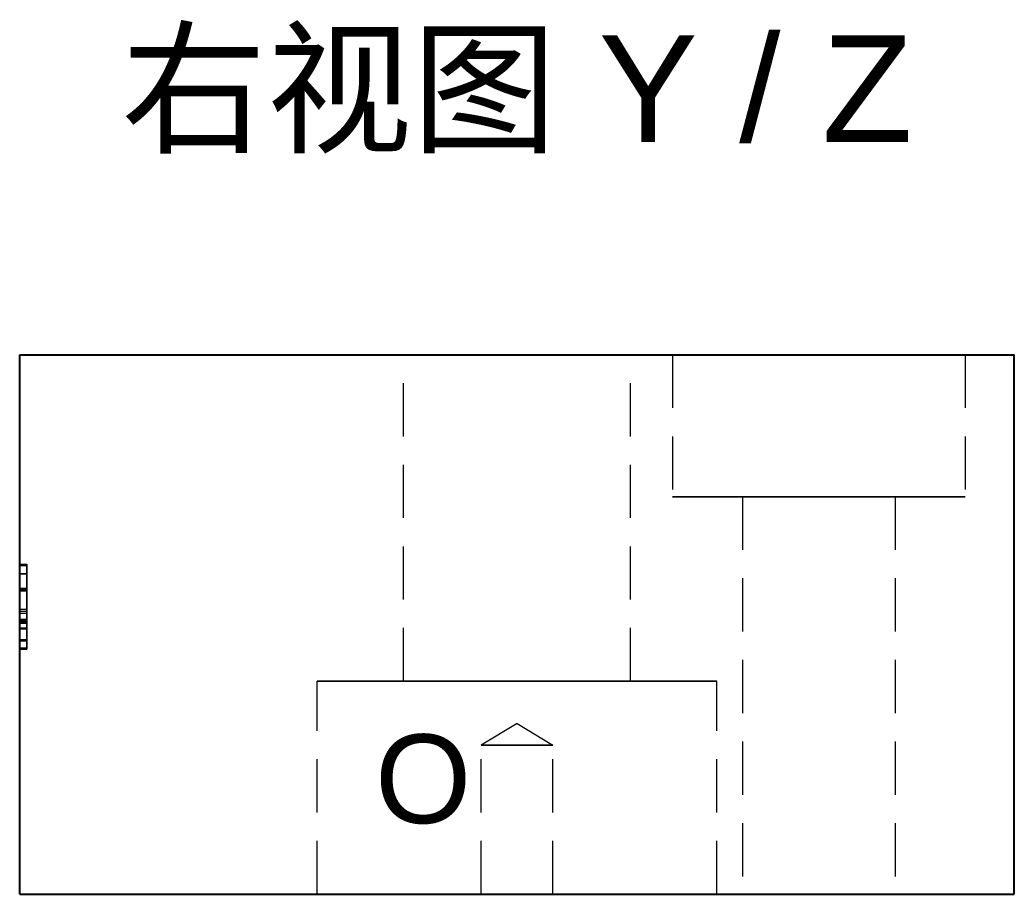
# Model space of a CAD drawing. Header units: millimetres. Extents: x 34 to 678, y 77 to 273.
# Drawn here: x 34 to 62, y 182.4 to 207.04 of the extents above; entities that cross this region are included whole.
import ezdxf
from ezdxf.enums import TextEntityAlignment as Align

# ---------------------------------------------------------------- set-up
doc = ezdxf.new("R2010")
doc.units = ezdxf.units.MM
doc.linetypes.add('WP_HIDDEN', pattern=[2.3, 1.5, -0.8])
for name, color, linetype, lineweight in [('ANNOTATIONS', 7, 'CONTINUOUS', 18), ('HIDDEN', 7, 'WP_HIDDEN', 13), ('VISIBLE', 7, 'CONTINUOUS', 25)]:
    doc.layers.add(name, color=color, linetype=linetype, lineweight=lineweight)
doc.styles.add('CJK', font='Arial Unicode.ttf')

msp = doc.modelspace()

# ---------------------------------------------------------------- linework, layer by layer
at = {"layer": 'HIDDEN'}
for p, q in [((44.8, 188.4), (44.8, 197.6)), ((51.2, 188.4), (51.2, 197.6)), ((52.375, 197.6), (52.375, 193.6)), ((60.625, 197.6), (60.625, 193.6)), ((54.35, 193.6), (54.35, 182.4)), ((58.65, 193.6), (58.65, 182.4)), ((34, 191.7), (34.2, 191.7)), ((34, 191.69842), (34.2, 191.69842)), ((34, 191.66836), (34.2, 191.66836)), ((34, 191.65887), (34, 189.33955)), ((34, 191.65887), (34.2, 191.65887)), ((34.2, 191.65887), (34.2, 189.33955)), ((34, 191.43579), (34.2, 191.43579)), ((34, 191.43263), (34.2, 191.43263)), ((34, 191.42788), (34.2, 191.42788)), ((34, 190.95168), (34, 191.02287)), ((34, 191.02287), (34.2, 191.02287)), ((34, 190.98332), (34, 191.00547)), ((34, 191.00547), (34.2, 191.00547)), ((34, 190.98332), (34.2, 190.98332)), ((34.2, 191.02287), (34.2, 190.95168)), ((34.2, 191.00547), (34.2, 190.98332)), ((34, 190.95168), (34.2, 190.95168)), ((34, 190.43118), (34.2, 190.43118)), ((34, 190.37739), (34.2, 190.37739)), ((34, 190.32202), (34, 190.03566)), ((34, 190.32202), (34.2, 190.32202)), ((34, 190.07521), (34, 190.15274)), ((34, 190.15274), (34.2, 190.15274)), ((34, 190.12584), (34.2, 190.12584)), ((34.2, 190.32202), (34.2, 190.03566)), ((34.2, 190.15274), (34.2, 190.07521)), ((34, 190.11002), (34, 190.08471)), ((34, 190.11002), (34.2, 190.11002)), ((34, 190.08471), (34.2, 190.08471)), ((34, 190.07521), (34.2, 190.07521)), ((34, 190.03566), (34.2, 190.03566)), ((34, 189.90119), (34, 189.87587)), ((34, 189.90119), (34.2, 189.90119)), ((34, 189.87587), (34.2, 189.87587)), ((34.2, 190.08471), (34.2, 190.11002)), ((34.2, 189.87587), (34.2, 189.90119)), ((34, 189.57528), (34.2, 189.57528)), ((34, 189.56262), (34.2, 189.56262)), ((34, 189.53415), (34.2, 189.53415)), ((34, 189.33955), (34.2, 189.33955)), ((34, 189.3), (34.2, 189.3)), ((42.375, 182.4), (42.375, 188.4)), ((53.625, 182.4), (53.625, 188.4)), ((48, 187.20386), (46.995, 186.6)), ((48, 187.20386), (49.005, 186.6)), ((46.995, 182.4), (46.995, 186.6)), ((49.005, 182.4), (49.005, 186.6))]:
    msp.add_line(p, q, dxfattribs=at)
for points in [[(51.2, 197.6), (51.11977, 197.6), (50.8831, 197.6), (50.50186, 197.6), (49.99517, 197.6), (49.38843, 197.6), (48.71207, 197.6), (48, 197.6), (47.28793, 197.6), (46.61157, 197.6), (46.00483, 197.6), (45.49814, 197.6), (45.1169, 197.6), (44.88023, 197.6), (44.8, 197.6)], [(44.8, 197.6), (44.82012, 197.6), (44.88023, 197.6), (44.97957, 197.6), (45.1169, 197.6), (45.29048, 197.6), (45.49814, 197.6), (45.73726, 197.6), (46.00483, 197.6), (46.2975, 197.6), (46.61157, 197.6), (46.94311, 197.6), (47.28793, 197.6), (47.64171, 197.6), (48, 197.6)], [(48, 197.6), (48.35829, 197.6), (48.71207, 197.6), (49.05689, 197.6), (49.38843, 197.6), (49.7025, 197.6), (49.99517, 197.6), (50.26274, 197.6), (50.50186, 197.6), (50.70952, 197.6), (50.8831, 197.6), (51.02043, 197.6), (51.11977, 197.6), (51.17988, 197.6), (51.2, 197.6)], [(60.625, 197.6), (60.52158, 197.6), (60.2165, 197.6), (59.72505, 197.6), (59.0719, 197.6), (58.28977, 197.6), (57.4179, 197.6), (56.5, 197.6), (55.5821, 197.6), (54.71023, 197.6), (53.9281, 197.6), (53.27495, 197.6), (52.7835, 197.6), (52.47842, 197.6), (52.375, 197.6)], [(52.375, 197.6), (52.40094, 197.6), (52.47842, 197.6), (52.60648, 197.6), (52.7835, 197.6), (53.00726, 197.6), (53.27495, 197.6), (53.58318, 197.6), (53.9281, 197.6), (54.30537, 197.6), (54.71023, 197.6), (55.1376, 197.6), (55.5821, 197.6), (56.03815, 197.6), (56.5, 197.6)], [(56.5, 197.6), (56.96185, 197.6), (57.4179, 197.6), (57.8624, 197.6), (58.28977, 197.6), (58.69463, 197.6), (59.0719, 197.6), (59.41682, 197.6), (59.72505, 197.6), (59.99274, 197.6), (60.2165, 197.6), (60.39352, 197.6), (60.52158, 197.6), (60.59906, 197.6), (60.625, 197.6)], [(60.625, 193.6), (60.52158, 193.6), (60.2165, 193.6), (59.72505, 193.6), (59.0719, 193.6), (58.28977, 193.6), (57.4179, 193.6), (56.5, 193.6), (55.5821, 193.6), (54.71023, 193.6), (53.9281, 193.6), (53.27495, 193.6), (52.7835, 193.6), (52.47842, 193.6), (52.375, 193.6)], [(52.375, 193.6), (52.40094, 193.6), (52.47842, 193.6), (52.60648, 193.6), (52.7835, 193.6), (53.00726, 193.6), (53.27495, 193.6), (53.58318, 193.6), (53.9281, 193.6), (54.30537, 193.6), (54.71023, 193.6), (55.1376, 193.6), (55.5821, 193.6), (56.03815, 193.6), (56.5, 193.6)], [(58.65, 193.6), (58.5961, 193.6), (58.43708, 193.6), (58.18094, 193.6), (57.8405, 193.6), (57.43285, 193.6), (56.97842, 193.6), (56.5, 193.6), (56.02158, 193.6), (55.56715, 193.6), (55.1595, 193.6), (54.81906, 193.6), (54.56292, 193.6), (54.4039, 193.6), (54.35, 193.6)], [(54.35, 193.6), (54.36352, 193.6), (54.4039, 193.6), (54.47065, 193.6), (54.56292, 193.6), (54.67954, 193.6), (54.81906, 193.6), (54.97972, 193.6), (55.1595, 193.6), (55.35613, 193.6), (55.56715, 193.6), (55.7899, 193.6), (56.02158, 193.6), (56.25928, 193.6), (56.5, 193.6)], [(56.5, 193.6), (56.96185, 193.6), (57.4179, 193.6), (57.8624, 193.6), (58.28977, 193.6), (58.69463, 193.6), (59.0719, 193.6), (59.41682, 193.6), (59.72505, 193.6), (59.99274, 193.6), (60.2165, 193.6), (60.39352, 193.6), (60.52158, 193.6), (60.59906, 193.6), (60.625, 193.6)], [(56.5, 193.6), (56.74072, 193.6), (56.97842, 193.6), (57.2101, 193.6), (57.43285, 193.6), (57.64387, 193.6), (57.8405, 193.6), (58.02028, 193.6), (58.18094, 193.6), (58.32046, 193.6), (58.43708, 193.6), (58.52935, 193.6), (58.5961, 193.6), (58.63648, 193.6), (58.65, 193.6)], [(34, 191.54654), (34, 191.61395), (34, 191.662), (34, 191.69059), (34, 191.7)], [(34, 191.7), (34, 191.68059), (34, 191.65562), (34, 191.62004), (34, 191.57378), (34, 191.51697), (34, 191.3733)], [(34, 191.61536), (34, 191.65207), (34, 191.67801), (34, 191.69337), (34, 191.69842)], [(34, 191.69842), (34, 191.67884), (34, 191.65412), (34, 191.61931)], [(34, 191.52123), (34, 191.5997), (34, 191.65518), (34, 191.68782), (34, 191.69842)], [(34, 191.69842), (34, 191.68979), (34, 191.66366), (34, 191.61982), (34, 191.5584)], [(34, 191.66836), (34, 191.66008), (34, 191.63484), (34, 191.59225), (34, 191.5323)], [(34, 191.59321), (34, 191.64973), (34, 191.66836)], [(34, 191.54654), (34, 191.59979), (34, 191.63793), (34, 191.66078), (34, 191.66836)], [(34, 191.66836), (34, 191.65518), (34, 191.61491), (34, 191.54728), (34, 191.4532)], [(34, 191.61931), (34, 191.52231), (34, 191.38754)], [(34, 191.37093), (34, 191.51317), (34, 191.56929), (34, 191.61536)], [(34, 191.37647), (34, 191.5013), (34, 191.59321)], [(34, 191.5584), (34, 191.4802), (34, 191.38542), (34, 191.27461), (34, 191.14865)], [(34, 191.19927), (34, 191.30469), (34, 191.39807), (34, 191.47882), (34, 191.54654)], [(34, 191.11859), (34, 191.24769), (34, 191.36254), (34, 191.46231), (34, 191.54654)], [(34, 191.5323), (34, 191.45606), (34, 191.36569), (34, 191.26187), (34, 191.14548)], [(34, 191.02287), (34, 191.17207), (34, 191.30584), (34, 191.42262), (34, 191.52123)], [(34.2, 191.7), (34.2, 191.69041), (34.2, 191.66163), (34.2, 191.61368), (34.2, 191.54654)], [(34.2, 191.3733), (34.2, 191.44987), (34.2, 191.51623), (34.2, 191.57238), (34.2, 191.61833), (34.2, 191.65406), (34.2, 191.67958), (34.2, 191.6949), (34.2, 191.7)], [(34.2, 191.61931), (34.2, 191.67864), (34.2, 191.69842)], [(34.2, 191.69842), (34.2, 191.69323), (34.2, 191.67765), (34.2, 191.6517), (34.2, 191.61536)], [(34.2, 191.5584), (34.2, 191.61966), (34.2, 191.66341), (34.2, 191.68967), (34.2, 191.69842)], [(34.2, 191.69842), (34.2, 191.68734), (34.2, 191.65412), (34.2, 191.59875), (34.2, 191.52123)], [(34.2, 191.5323), (34.2, 191.59183), (34.2, 191.63434), (34.2, 191.65985), (34.2, 191.66836)], [(34.2, 191.66836), (34.2, 191.64957), (34.2, 191.59321)], [(34.2, 191.4532), (34.2, 191.54733), (34.2, 191.61457), (34.2, 191.65491), (34.2, 191.66836)], [(34.2, 191.66836), (34.2, 191.66074), (34.2, 191.6379), (34.2, 191.59984), (34.2, 191.54654)], [(34.2, 191.38754), (34.2, 191.52182), (34.2, 191.61931)], [(34.2, 191.61536), (34.2, 191.51272), (34.2, 191.37093)], [(34.2, 191.59321), (34.2, 191.50145), (34.2, 191.37647)], [(34.2, 191.14865), (34.2, 191.27541), (34.2, 191.38596), (34.2, 191.48029), (34.2, 191.5584)], [(34.2, 191.54654), (34.2, 191.47915), (34.2, 191.39881), (34.2, 191.30552), (34.2, 191.19927)], [(34.2, 191.54654), (34.2, 191.46224), (34.2, 191.36282), (34.2, 191.24827), (34.2, 191.11859)], [(34.2, 191.14548), (34.2, 191.26369), (34.2, 191.36757), (34.2, 191.4571), (34.2, 191.5323)], [(34.2, 191.52123), (34.2, 191.42363), (34.2, 191.30804), (34.2, 191.17446), (34.2, 191.02287)], [(34, 191.4532), (34, 191.33534), (34, 191.20004), (34, 191.04921), (34, 190.88523)], [(34, 191.30765), (34, 191.36427), (34, 191.40435), (34, 191.42804), (34, 191.43579)], [(34, 191.43579), (34, 191.42876), (34, 191.40735), (34, 191.37122), (34, 191.3203)], [(34, 191.43579), (34, 191.4286), (34, 191.40685), (34, 191.37046), (34, 191.31951)], [(34, 191.21193), (34, 191.30947), (34, 191.37987), (34, 191.42196), (34, 191.43579)], [(34, 191.43263), (34, 191.42076), (34, 191.38501), (34, 191.32582), (34, 191.24436)], [(34, 191.26651), (34, 191.33884), (34, 191.391), (34, 191.42229), (34, 191.43263)], [(34, 191.43263), (34, 191.42363), (34, 191.39651), (34, 191.35136), (34, 191.28866)], [(34, 191.27759), (34, 191.34495), (34, 191.3936), (34, 191.4229), (34, 191.43263)], [(34, 191.32584), (34, 191.37161), (34, 191.40346), (34, 191.42194), (34, 191.42788)], [(34, 191.42788), (34, 191.42125), (34, 191.40075), (34, 191.36565), (34, 191.31556)], [(34, 191.38754), (34, 191.22931), (34, 191.05926)], [(34, 191.03158), (34, 191.21827), (34, 191.37647)], [(34, 191.3733), (34, 191.18622), (34, 190.96872), (34, 190.72745), (34, 190.46915)], [(34, 191.00547), (34, 191.19853), (34, 191.37093)], [(34, 191.07983), (34, 191.21365), (34, 191.32584)], [(34, 191.3203), (34, 191.25254), (34, 191.1678), (34, 191.06711), (34, 190.95168)], [(34, 191.31951), (34, 191.25529), (34, 191.17907), (34, 191.09116), (34, 190.99202)], [(34, 191.31556), (34, 191.25205), (34, 191.17506), (34, 191.0852), (34, 190.98332)], [(34, 190.96355), (34, 191.06564), (34, 191.15731), (34, 191.23808), (34, 191.30765)], [(34, 191.28866), (34, 191.20938), (34, 191.11753), (34, 191.01389), (34, 190.89947)], [(34, 190.87574), (34, 191.09816), (34, 191.19364), (34, 191.27759)], [(34, 190.48339), (34, 190.71865), (34, 190.93379), (34, 191.12026), (34, 191.19922), (34, 191.26651)], [(34, 191.24436), (34, 191.1826), (34, 191.10793), (34, 190.92739), (34, 190.71602), (34, 190.48339)], [(34.2, 190.88523), (34.2, 191.05303), (34.2, 191.20363), (34.2, 191.33701), (34.2, 191.4532)], [(34.2, 191.3203), (34.2, 191.37083), (34.2, 191.40692), (34.2, 191.42858), (34.2, 191.43579)], [(34.2, 191.43579), (34.2, 191.42779), (34.2, 191.40376), (34.2, 191.36371), (34.2, 191.30765)], [(34.2, 191.31951), (34.2, 191.37039), (34.2, 191.40672), (34.2, 191.42853), (34.2, 191.43579)], [(34.2, 191.43579), (34.2, 191.4218), (34.2, 191.37983), (34.2, 191.30987), (34.2, 191.21193)], [(34.2, 191.24436), (34.2, 191.32673), (34.2, 191.38556), (34.2, 191.42086), (34.2, 191.43263)], [(34.2, 191.43263), (34.2, 191.42225), (34.2, 191.3911), (34.2, 191.33919), (34.2, 191.26651)], [(34.2, 191.28866), (34.2, 191.35165), (34.2, 191.39664), (34.2, 191.42363), (34.2, 191.43263)], [(34.2, 191.43263), (34.2, 191.42294), (34.2, 191.39387), (34.2, 191.34542), (34.2, 191.27759)], [(34.2, 191.31556), (34.2, 191.3647), (34.2, 191.3998), (34.2, 191.42086), (34.2, 191.42788)], [(34.2, 191.42788), (34.2, 191.42151), (34.2, 191.40237), (34.2, 191.37048), (34.2, 191.32584)], [(34.2, 191.05926), (34.2, 191.22914), (34.2, 191.38754)], [(34.2, 191.37647), (34.2, 191.21945), (34.2, 191.03158)], [(34.2, 190.46915), (34.2, 190.74221), (34.2, 190.98392), (34.2, 191.19428), (34.2, 191.3733)], [(34.2, 191.37093), (34.2, 191.19888), (34.2, 191.00547)], [(34.2, 191.32584), (34.2, 191.21332), (34.2, 191.07983)], [(34.2, 190.95168), (34.2, 191.06964), (34.2, 191.1704), (34.2, 191.25396), (34.2, 191.3203)], [(34.2, 190.99202), (34.2, 191.09169), (34.2, 191.1795), (34.2, 191.25544), (34.2, 191.31951)], [(34.2, 190.98332), (34.2, 191.08655), (34.2, 191.17633), (34.2, 191.25267), (34.2, 191.31556)], [(34.2, 191.30765), (34.2, 191.23809), (34.2, 191.15755), (34.2, 191.06603), (34.2, 190.96355)], [(34.2, 190.89947), (34.2, 191.01575), (34.2, 191.11938), (34.2, 191.21035), (34.2, 191.28866)], [(34.2, 191.27759), (34.2, 191.19433), (34.2, 191.0996), (34.2, 190.99341), (34.2, 190.87574)], [(34.2, 191.26651), (34.2, 191.2079), (34.2, 191.13807), (34.2, 191.05701), (34.2, 190.96473), (34.2, 190.86123), (34.2, 190.74651), (34.2, 190.62056), (34.2, 190.48339)], [(34.2, 190.48339), (34.2, 190.62056), (34.2, 190.74572), (34.2, 190.85886), (34.2, 190.95999), (34.2, 191.0491), (34.2, 191.1262), (34.2, 191.19129), (34.2, 191.24436)], [(34, 190.4644), (34, 190.68915), (34, 190.89376), (34, 191.07075), (34, 191.21193)], [(34, 190.54667), (34, 190.73559), (34, 190.90955), (34, 191.06532), (34, 191.19927)], [(34, 191.14865), (34, 191.00527), (34, 190.8514), (34, 190.51661)], [(34, 191.14548), (34, 191.0027), (34, 190.84325), (34, 190.66944), (34, 190.48339)], [(34, 190.49604), (34, 190.82268), (34, 191.11859)], [(34, 190.87416), (34, 190.96597), (34, 191.07983)], [(34, 191.05926), (34, 190.90734), (34, 190.77053)], [(34, 190.48339), (34, 190.64026), (34, 190.78501), (34, 190.91602), (34, 191.03158)], [(34, 190.99202), (34, 190.76022), (34, 190.49763)], [(34, 190.51819), (34, 190.96355)], [(34.2, 191.21193), (34.2, 191.08126), (34.2, 190.91312), (34.2, 190.7075), (34.2, 190.4644)], [(34.2, 191.19927), (34.2, 191.07395), (34.2, 190.9234), (34.2, 190.74764), (34.2, 190.54667)], [(34.2, 190.51661), (34.2, 190.69197), (34.2, 190.85577), (34.2, 191.00799), (34.2, 191.14865)], [(34.2, 190.48339), (34.2, 190.67902), (34.2, 190.85458), (34.2, 191.01007), (34.2, 191.14548)], [(34.2, 191.11859), (34.2, 190.82571), (34.2, 190.49604)], [(34.2, 191.07983), (34.2, 190.96592), (34.2, 190.87416)], [(34.2, 190.77053), (34.2, 190.90719), (34.2, 191.05926)], [(34.2, 191.03158), (34.2, 190.92108), (34.2, 190.79288), (34.2, 190.64698), (34.2, 190.48339)], [(34.2, 190.49763), (34.2, 190.76282), (34.2, 190.99202)], [(34.2, 190.96355), (34.2, 190.51819)], [(34, 190.89947), (34, 190.78556), (34, 190.68298), (34, 190.59279), (34, 190.51582)], [(34, 190.88523), (34, 190.72626), (34, 190.58012), (34, 190.449), (34, 190.33467)], [(34, 190.51582), (34, 190.59064), (34, 190.67595), (34, 190.87574)], [(34, 190.70883), (34, 190.87416)], [(34, 190.77053), (34, 190.6515), (34, 190.55458)], [(34, 190.56091), (34, 190.70883)], [(34.2, 190.51582), (34.2, 190.59171), (34.2, 190.68095), (34.2, 190.78354), (34.2, 190.89947)], [(34.2, 190.33467), (34.2, 190.4474), (34.2, 190.57673), (34.2, 190.72268), (34.2, 190.88523)], [(34.2, 190.87574), (34.2, 190.77019), (34.2, 190.67502), (34.2, 190.59023), (34.2, 190.51582)], [(34.2, 190.87416), (34.2, 190.70883)], [(34.2, 190.55458), (34.2, 190.65208), (34.2, 190.77053)], [(34.2, 190.70883), (34.2, 190.62953), (34.2, 190.56091)], [(34, 190.32439), (34, 190.45613), (34, 190.56091)], [(34, 190.55458), (34, 190.40982)], [(34, 189.83869), (34, 189.99072), (34, 190.1613), (34, 190.3475), (34, 190.54667)], [(34, 190.00165), (34, 190.24431), (34, 190.51819)], [(34, 190.51661), (34, 190.19633), (34, 189.89486)], [(34, 190.37739), (34, 190.38598), (34, 190.41195), (34, 190.45534), (34, 190.51582)], [(34, 190.51582), (34, 190.45527), (34, 190.41188), (34, 190.38595), (34, 190.37739)], [(34, 190.49763), (34, 190.29628), (34, 190.11112), (34, 189.94642), (34, 189.80626)], [(34, 189.8648), (34, 190.16479), (34, 190.49604)], [(34, 190.48339), (34, 190.21043), (34, 189.95593), (34, 189.72865), (34, 189.62885), (34, 189.54047)], [(34, 189.82446), (34, 189.96686), (34, 190.1256), (34, 190.29846), (34, 190.48339)], [(34, 189.7232), (34, 189.78508), (34, 189.85977), (34, 190.04011), (34, 190.25115), (34, 190.48339)], [(34, 190.48339), (34, 190.25154), (34, 190.04084), (34, 189.86068), (34, 189.78599), (34, 189.72399)], [(34, 190.46915), (34, 190.17179), (34, 189.89011)], [(34, 189.80389), (34, 189.9395), (34, 190.09699), (34, 190.27315), (34, 190.4644)], [(34, 190.21048), (34, 190.30781), (34, 190.43118)], [(34, 190.43118), (34, 190.37423)], [(34, 190.40982), (34, 190.34551), (34, 190.2967)], [(34.2, 190.56091), (34.2, 190.45511), (34.2, 190.32439)], [(34.2, 190.40982), (34.2, 190.55458)], [(34.2, 190.54667), (34.2, 190.33571), (34.2, 190.1474), (34.2, 189.98172), (34.2, 189.83869)], [(34.2, 190.51819), (34.2, 190.24113), (34.2, 190.00165)], [(34.2, 189.89486), (34.2, 190.19506), (34.2, 190.51661)], [(34.2, 190.51582), (34.2, 190.45526), (34.2, 190.412), (34.2, 190.38604), (34.2, 190.37739)], [(34.2, 189.80626), (34.2, 189.94084), (34.2, 190.10092), (34.2, 190.28652), (34.2, 190.49763)], [(34.2, 190.49604), (34.2, 190.16183), (34.2, 189.8648)], [(34.2, 190.48339), (34.2, 190.28914), (34.2, 190.11457), (34.2, 189.95967), (34.2, 189.82446)], [(34.2, 189.54047), (34.2, 189.61854), (34.2, 189.70798), (34.2, 189.80878), (34.2, 189.92096), (34.2, 190.04451), (34.2, 190.17943), (34.2, 190.32573), (34.2, 190.48339)], [(34.2, 190.48339), (34.2, 190.34658), (34.2, 190.2217), (34.2, 190.10877), (34.2, 190.00778), (34.2, 189.91873), (34.2, 189.84161), (34.2, 189.77644), (34.2, 189.7232)], [(34.2, 189.72399), (34.2, 189.77739), (34.2, 189.84265), (34.2, 189.91978), (34.2, 190.00877), (34.2, 190.10962), (34.2, 190.22235), (34.2, 190.34693), (34.2, 190.48339)], [(34.2, 189.89011), (34.2, 190.17172), (34.2, 190.46915)], [(34.2, 190.4644), (34.2, 190.2659), (34.2, 190.08965), (34.2, 189.93565), (34.2, 189.80389)], [(34.2, 190.37423), (34.2, 190.43118)], [(34.2, 190.43118), (34.2, 190.30798), (34.2, 190.21048)], [(34.2, 190.2967), (34.2, 190.34318), (34.2, 190.40982)], [(34, 190.37423), (34, 190.02617)], [(34, 190.33467), (34, 190.24372), (34, 190.17807), (34, 190.13877), (34, 190.12584)], [(34, 189.99453), (34, 190.16997), (34, 190.32439)], [(34, 190.2967), (34, 190.23524), (34, 190.15985)], [(34, 190.12584), (34, 190.13112), (34, 190.14699), (34, 190.17346), (34, 190.21048)], [(34, 190.15985), (34, 190.0714), (34, 189.96922)], [(34, 190.15274), (34, 190.01848), (34, 189.89916), (34, 189.79636), (34, 189.71134)], [(34.2, 190.02617), (34.2, 190.37423)], [(34.2, 190.12584), (34.2, 190.13889), (34.2, 190.17805), (34.2, 190.24331), (34.2, 190.33467)], [(34.2, 190.32439), (34.2, 190.17034), (34.2, 189.99453)], [(34.2, 190.15985), (34.2, 190.23481), (34.2, 190.2967)], [(34.2, 190.21048), (34.2, 190.17345), (34.2, 190.147), (34.2, 190.13113), (34.2, 190.12584)], [(34.2, 189.96922), (34.2, 190.07146), (34.2, 190.15985)], [(34.2, 189.71134), (34.2, 189.79469), (34.2, 189.89604), (34.2, 190.01539), (34.2, 190.15274)], [(34, 189.82446), (34, 189.95244), (34, 190.11002)], [(34, 190.08471), (34, 189.86469), (34, 189.66783)], [(34, 189.49855), (34, 189.61162), (34, 189.74692), (34, 189.9023), (34, 190.07521)], [(34, 190.02617), (34, 189.87396), (34, 189.75485)], [(34, 189.67179), (34, 189.73367), (34, 189.80961), (34, 189.89916), (34, 190.00165)], [(34, 189.64568), (34, 189.81448), (34, 189.99453)], [(34, 189.96922), (34, 189.77067)], [(34, 189.62116), (34, 189.67203), (34, 189.73603), (34, 189.81264), (34, 189.90119)], [(34, 189.89486), (34, 189.76047), (34, 189.64124), (34, 189.53836), (34, 189.45267)], [(34, 189.89011), (34, 189.76088), (34, 189.64537), (34, 189.54433), (34, 189.45821)], [(34, 189.87587), (34, 189.74882), (34, 189.63486), (34, 189.53529), (34, 189.45109)], [(34, 189.44318), (34, 189.5234), (34, 189.62089), (34, 189.73501), (34, 189.8648)], [(34.2, 190.11002), (34.2, 189.95162), (34.2, 189.82446)], [(34.2, 189.66783), (34.2, 189.86421), (34.2, 190.08471)], [(34.2, 190.07521), (34.2, 189.89738), (34.2, 189.74199), (34.2, 189.60905), (34.2, 189.49855)], [(34.2, 189.75485), (34.2, 189.87291), (34.2, 190.02617)], [(34.2, 190.00165), (34.2, 189.89827), (34.2, 189.80883), (34.2, 189.73334), (34.2, 189.67179)], [(34.2, 189.99453), (34.2, 189.81477), (34.2, 189.64568)], [(34.2, 189.77067), (34.2, 189.96922)], [(34.2, 189.90119), (34.2, 189.81131), (34.2, 189.73467), (34.2, 189.67129), (34.2, 189.62116)], [(34.2, 189.45267), (34.2, 189.53756), (34.2, 189.63955), (34.2, 189.75865), (34.2, 189.89486)], [(34.2, 189.45821), (34.2, 189.54453), (34.2, 189.64529), (34.2, 189.76048), (34.2, 189.89011)], [(34.2, 189.45109), (34.2, 189.53429), (34.2, 189.63283), (34.2, 189.74669), (34.2, 189.87587)], [(34.2, 189.8648), (34.2, 189.73403), (34.2, 189.62017), (34.2, 189.52322), (34.2, 189.44318)], [(34, 189.43764), (34, 189.51531), (34, 189.60861), (34, 189.71674), (34, 189.83869)], [(34, 189.43685), (34, 189.51342), (34, 189.60403), (34, 189.70799), (34, 189.82446)], [(34, 189.6441), (34, 189.72312), (34, 189.82446)], [(34, 189.80626), (34, 189.69976), (34, 189.62308), (34, 189.57748), (34, 189.56262)], [(34, 189.56262), (34, 189.57741), (34, 189.62265), (34, 189.69859), (34, 189.80389)], [(34, 189.77067), (34, 189.68911), (34, 189.62749)], [(34, 189.75485), (34, 189.6645), (34, 189.59426)], [(34, 189.72399), (34, 189.64195), (34, 189.58224), (34, 189.54615), (34, 189.53415)], [(34, 189.53415), (34, 189.54609), (34, 189.58203), (34, 189.64148), (34, 189.7232)], [(34, 189.71134), (34, 189.64601), (34, 189.59942), (34, 189.57173), (34, 189.56262)], [(34, 189.56262), (34, 189.56943), (34, 189.58992), (34, 189.62409), (34, 189.67179)], [(34, 189.66783), (34, 189.58135), (34, 189.50636), (34, 189.44314), (34, 189.39176)], [(34, 189.39097), (34, 189.4996), (34, 189.64568)], [(34, 189.57528), (34, 189.59234), (34, 189.6441)], [(34, 189.62749), (34, 189.58821), (34, 189.57528)], [(34, 189.53415), (34, 189.53952), (34, 189.55577), (34, 189.58299), (34, 189.62116)], [(34, 189.59426), (34, 189.54912), (34, 189.53415)], [(34.2, 189.83869), (34.2, 189.71485), (34.2, 189.60672), (34.2, 189.51432), (34.2, 189.43764)], [(34.2, 189.82446), (34.2, 189.7062), (34.2, 189.60218), (34.2, 189.51239), (34.2, 189.43685)], [(34.2, 189.82446), (34.2, 189.7236), (34.2, 189.6441)], [(34.2, 189.56262), (34.2, 189.57785), (34.2, 189.62353), (34.2, 189.69967), (34.2, 189.80626)], [(34.2, 189.80389), (34.2, 189.69834), (34.2, 189.62294), (34.2, 189.5777), (34.2, 189.56262)], [(34.2, 189.62749), (34.2, 189.68939), (34.2, 189.77067)], [(34.2, 189.59426), (34.2, 189.66447), (34.2, 189.75485)], [(34.2, 189.53415), (34.2, 189.54601), (34.2, 189.58161), (34.2, 189.64094), (34.2, 189.72399)], [(34.2, 189.7232), (34.2, 189.64049), (34.2, 189.58141), (34.2, 189.54596), (34.2, 189.53415)], [(34.2, 189.56262), (34.2, 189.57192), (34.2, 189.5998), (34.2, 189.64628), (34.2, 189.71134)], [(34.2, 189.67179), (34.2, 189.62403), (34.2, 189.58991), (34.2, 189.56945), (34.2, 189.56262)], [(34.2, 189.39176), (34.2, 189.44342), (34.2, 189.50666), (34.2, 189.58146), (34.2, 189.66783)], [(34.2, 189.64568), (34.2, 189.50013), (34.2, 189.39097)], [(34.2, 189.6441), (34.2, 189.59249), (34.2, 189.57528)], [(34.2, 189.57528), (34.2, 189.58833), (34.2, 189.62749)], [(34.2, 189.62116), (34.2, 189.58309), (34.2, 189.5559), (34.2, 189.53958), (34.2, 189.53415)], [(34.2, 189.53415), (34.2, 189.54918), (34.2, 189.59426)], [(34, 189.54047), (34, 189.43503), (34, 189.35932), (34, 189.31452), (34, 189.3)], [(34, 189.3), (34, 189.31193), (34, 189.34864), (34, 189.41089), (34, 189.49855)], [(34, 189.45821), (34, 189.38864), (34, 189.3391), (34, 189.30967), (34, 189.3)], [(34, 189.45267), (34, 189.38417), (34, 189.3365), (34, 189.30887), (34, 189.3)], [(34, 189.45109), (34, 189.38443), (34, 189.33711), (34, 189.30914), (34, 189.3)], [(34, 189.3), (34, 189.30889), (34, 189.33572), (34, 189.38057), (34, 189.44318)], [(34, 189.3), (34, 189.30845), (34, 189.33412), (34, 189.37722), (34, 189.43764)], [(34, 189.3), (34, 189.30832), (34, 189.33369), (34, 189.37653), (34, 189.43685)], [(34, 189.39176), (34, 189.35076), (34, 189.32214), (34, 189.30542), (34, 189.3)], [(34, 189.3), (34, 189.30558), (34, 189.32248), (34, 189.35091), (34, 189.39097)], [(34.2, 189.3), (34.2, 189.31503), (34.2, 189.36012), (34.2, 189.43527), (34.2, 189.54047)], [(34.2, 189.49855), (34.2, 189.41168), (34.2, 189.34964), (34.2, 189.31241), (34.2, 189.3)], [(34.2, 189.3), (34.2, 189.30989), (34.2, 189.33955), (34.2, 189.38899), (34.2, 189.45821)], [(34.2, 189.3), (34.2, 189.30954), (34.2, 189.33817), (34.2, 189.38588), (34.2, 189.45267)], [(34.2, 189.3), (34.2, 189.30944), (34.2, 189.33777), (34.2, 189.38499), (34.2, 189.45109)], [(34.2, 189.44318), (34.2, 189.38054), (34.2, 189.33579), (34.2, 189.30895), (34.2, 189.3)], [(34.2, 189.43764), (34.2, 189.37742), (34.2, 189.33441), (34.2, 189.3086), (34.2, 189.3)], [(34.2, 189.43685), (34.2, 189.37698), (34.2, 189.33421), (34.2, 189.30855), (34.2, 189.3)], [(34.2, 189.3), (34.2, 189.30574), (34.2, 189.32294), (34.2, 189.35162), (34.2, 189.39176)], [(34.2, 189.39097), (34.2, 189.35117), (34.2, 189.32274), (34.2, 189.30569), (34.2, 189.3)], [(53.625, 188.4), (53.48397, 188.4), (53.06795, 188.4), (52.3978, 188.4), (51.50713, 188.4), (50.4406, 188.4), (49.25168, 188.4), (48, 188.4), (46.74832, 188.4), (45.5594, 188.4), (44.49287, 188.4), (43.6022, 188.4), (42.93205, 188.4), (42.51603, 188.4), (42.375, 188.4)], [(42.375, 188.4), (42.41037, 188.4), (42.51603, 188.4), (42.69066, 188.4), (42.93205, 188.4), (43.23718, 188.4), (43.6022, 188.4), (44.02252, 188.4), (44.49287, 188.4), (45.00732, 188.4), (45.5594, 188.4), (46.14218, 188.4), (46.74832, 188.4), (47.3702, 188.4), (48, 188.4)], [(51.2, 188.4), (51.11977, 188.4), (50.8831, 188.4), (50.50186, 188.4), (49.99517, 188.4), (49.38843, 188.4), (48.71207, 188.4), (48, 188.4), (47.28793, 188.4), (46.61157, 188.4), (46.00483, 188.4), (45.49814, 188.4), (45.1169, 188.4), (44.88023, 188.4), (44.8, 188.4)], [(44.8, 188.4), (44.82012, 188.4), (44.88023, 188.4), (44.97957, 188.4), (45.1169, 188.4), (45.29048, 188.4), (45.49814, 188.4), (45.73726, 188.4), (46.00483, 188.4), (46.2975, 188.4), (46.61157, 188.4), (46.94311, 188.4), (47.28793, 188.4), (47.64171, 188.4), (48, 188.4)], [(48, 188.4), (48.35829, 188.4), (48.71207, 188.4), (49.05689, 188.4), (49.38843, 188.4), (49.7025, 188.4), (49.99517, 188.4), (50.26274, 188.4), (50.50186, 188.4), (50.70952, 188.4), (50.8831, 188.4), (51.02043, 188.4), (51.11977, 188.4), (51.17988, 188.4), (51.2, 188.4)], [(48, 188.4), (48.6298, 188.4), (49.25168, 188.4), (49.85782, 188.4), (50.4406, 188.4), (50.99268, 188.4), (51.50713, 188.4), (51.97748, 188.4), (52.3978, 188.4), (52.76282, 188.4), (53.06795, 188.4), (53.30934, 188.4), (53.48397, 188.4), (53.58963, 188.4), (53.625, 188.4)], [(49.005, 186.6), (48.9798, 186.6), (48.90547, 186.6), (48.78574, 186.6), (48.62661, 186.6), (48.43605, 186.6), (48.22363, 186.6), (48, 186.6), (47.77637, 186.6), (47.56395, 186.6), (47.37339, 186.6), (47.21426, 186.6), (47.09453, 186.6), (47.0202, 186.6), (46.995, 186.6)], [(46.995, 186.6), (47.00132, 186.6), (47.0202, 186.6), (47.0514, 186.6), (47.09453, 186.6), (47.14904, 186.6), (47.21426, 186.6), (47.28936, 186.6), (47.37339, 186.6), (47.46531, 186.6), (47.56395, 186.6), (47.66807, 186.6), (47.77637, 186.6), (47.88748, 186.6), (48, 186.6)], [(48, 186.6), (48.11252, 186.6), (48.22363, 186.6), (48.33193, 186.6), (48.43605, 186.6), (48.53469, 186.6), (48.62661, 186.6), (48.71064, 186.6), (48.78574, 186.6), (48.85096, 186.6), (48.90547, 186.6), (48.9486, 186.6), (48.9798, 186.6), (48.99868, 186.6), (49.005, 186.6)], [(53.625, 182.4), (53.48397, 182.4), (53.06795, 182.4), (52.3978, 182.4), (51.50713, 182.4), (50.4406, 182.4), (49.25168, 182.4), (48, 182.4), (46.74832, 182.4), (45.5594, 182.4), (44.49287, 182.4), (43.6022, 182.4), (42.93205, 182.4), (42.51603, 182.4), (42.375, 182.4)], [(42.375, 182.4), (42.41037, 182.4), (42.51603, 182.4), (42.69066, 182.4), (42.93205, 182.4), (43.23718, 182.4), (43.6022, 182.4), (44.02252, 182.4), (44.49287, 182.4), (45.00732, 182.4), (45.5594, 182.4), (46.14218, 182.4), (46.74832, 182.4), (47.3702, 182.4), (48, 182.4)], [(49.005, 182.4), (48.9798, 182.4), (48.90547, 182.4), (48.78574, 182.4), (48.62661, 182.4), (48.43605, 182.4), (48.22363, 182.4), (48, 182.4), (47.77637, 182.4), (47.56395, 182.4), (47.37339, 182.4), (47.21426, 182.4), (47.09453, 182.4), (47.0202, 182.4), (46.995, 182.4)], [(46.995, 182.4), (47.00132, 182.4), (47.0202, 182.4), (47.0514, 182.4), (47.09453, 182.4), (47.14904, 182.4), (47.21426, 182.4), (47.28936, 182.4), (47.37339, 182.4), (47.46531, 182.4), (47.56395, 182.4), (47.66807, 182.4), (47.77637, 182.4), (47.88748, 182.4), (48, 182.4)], [(48, 182.4), (48.11252, 182.4), (48.22363, 182.4), (48.33193, 182.4), (48.43605, 182.4), (48.53469, 182.4), (48.62661, 182.4), (48.71064, 182.4), (48.78574, 182.4), (48.85096, 182.4), (48.90547, 182.4), (48.9486, 182.4), (48.9798, 182.4), (48.99868, 182.4), (49.005, 182.4)], [(48, 182.4), (48.6298, 182.4), (49.25168, 182.4), (49.85782, 182.4), (50.4406, 182.4), (50.99268, 182.4), (51.50713, 182.4), (51.97748, 182.4), (52.3978, 182.4), (52.76282, 182.4), (53.06795, 182.4), (53.30934, 182.4), (53.48397, 182.4), (53.58963, 182.4), (53.625, 182.4)], [(58.65, 182.4), (58.5961, 182.4), (58.43708, 182.4), (58.18094, 182.4), (57.8405, 182.4), (57.43285, 182.4), (56.97842, 182.4), (56.5, 182.4), (56.02158, 182.4), (55.56715, 182.4), (55.1595, 182.4), (54.81906, 182.4), (54.56292, 182.4), (54.4039, 182.4), (54.35, 182.4)], [(54.35, 182.4), (54.36352, 182.4), (54.4039, 182.4), (54.47065, 182.4), (54.56292, 182.4), (54.67954, 182.4), (54.81906, 182.4), (54.97972, 182.4), (55.1595, 182.4), (55.35613, 182.4), (55.56715, 182.4), (55.7899, 182.4), (56.02158, 182.4), (56.25928, 182.4), (56.5, 182.4)], [(56.5, 182.4), (56.74072, 182.4), (56.97842, 182.4), (57.2101, 182.4), (57.43285, 182.4), (57.64387, 182.4), (57.8405, 182.4), (58.02028, 182.4), (58.18094, 182.4), (58.32046, 182.4), (58.43708, 182.4), (58.52935, 182.4), (58.5961, 182.4), (58.63648, 182.4), (58.65, 182.4)]]:
    msp.add_lwpolyline(points, dxfattribs=at)
at = {"layer": 'VISIBLE'}
for p, q in [((34, 182.4), (34, 197.6)), ((34, 197.6), (62, 197.6)), ((62, 182.4), (62, 197.6)), ((34, 182.4), (62, 182.4))]:
    msp.add_line(p, q, dxfattribs=at)

# ---------------------------------------------------------------- texts
at = {"layer": 'ANNOTATIONS', "style": 'CJK'}
msp.add_text('右视图 Y / Z', height=3, dxfattribs=at).set_placement((48, 203.6), align=Align.CENTER)
msp.add_text('O', height=2.5, dxfattribs=at).set_placement((44, 184.4))

doc.saveas('drawing.dxf')
